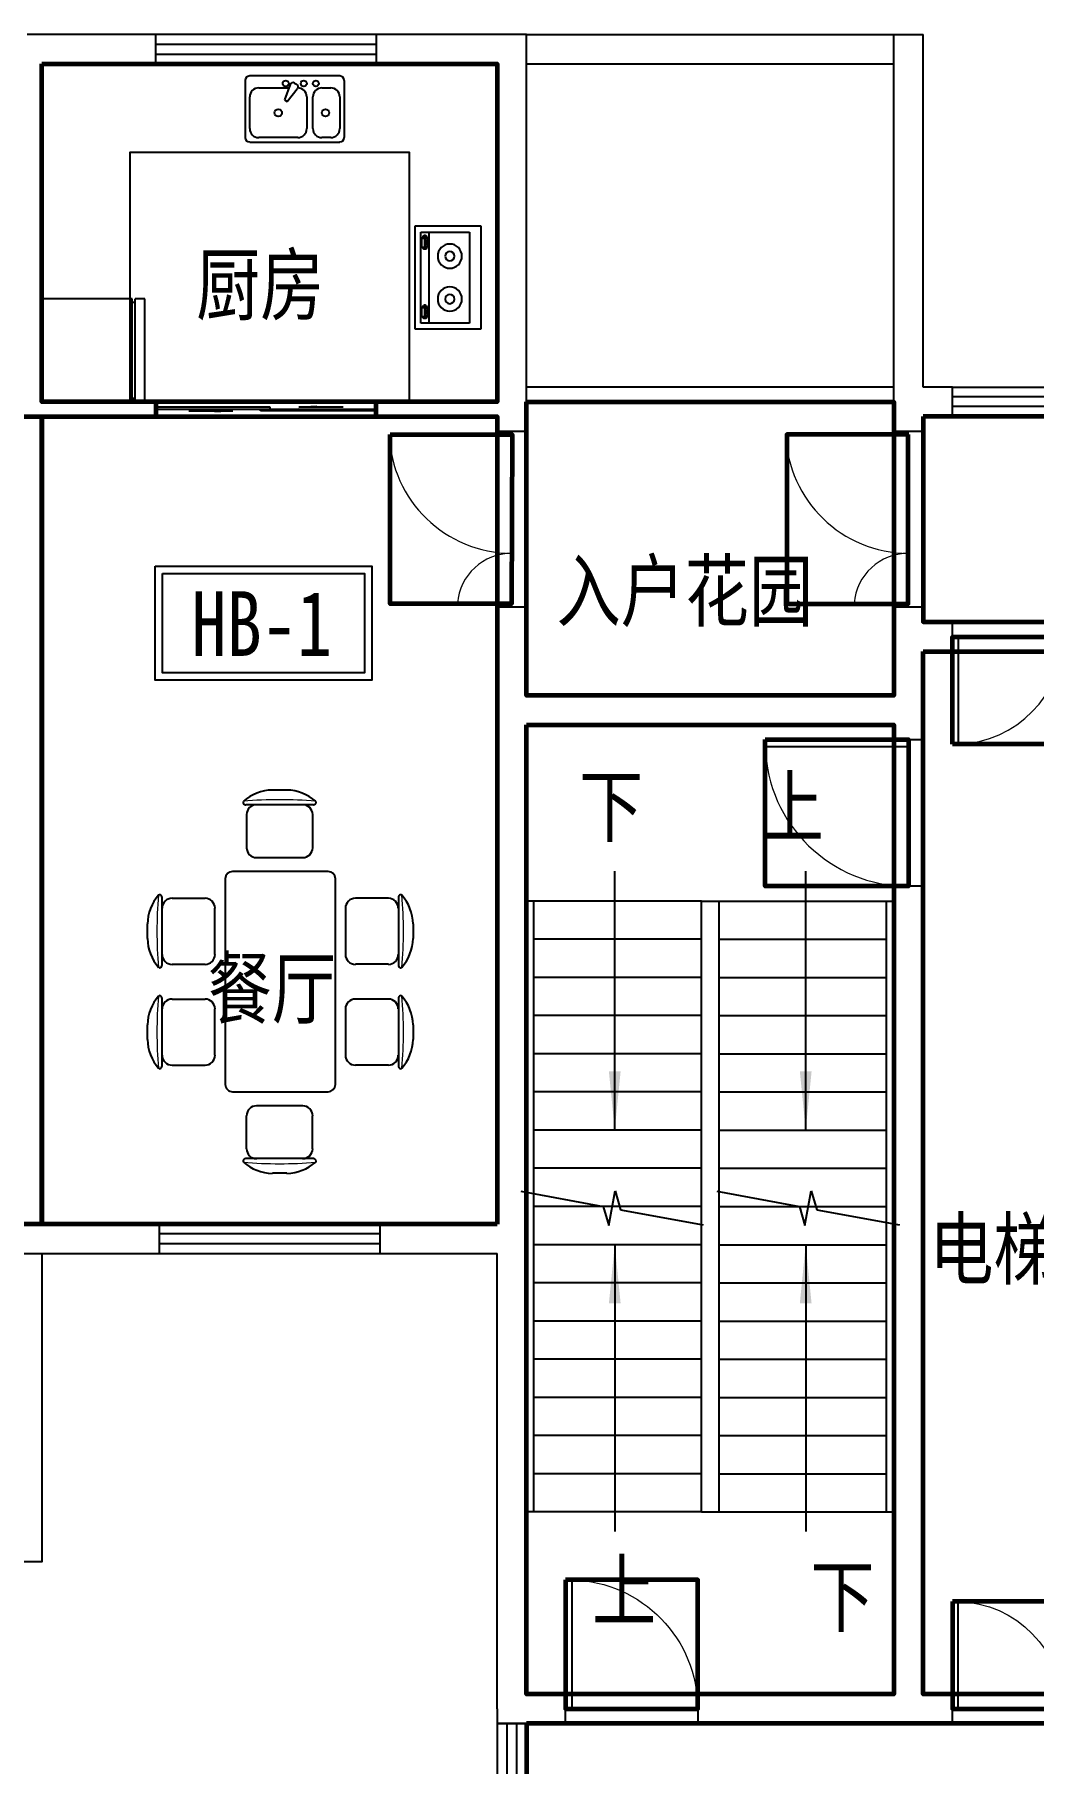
# Model space of a CAD drawing. Extents: x 864767 to 895467, y -830733 to -803533.
# Drawn here: x 873317 to 880117, y -818605 to -806833 of the extents above; entities that cross this region are included whole.
import ezdxf

# ---------------------------------------------------------------- set-up
doc = ezdxf.new("R2010")
doc.units = 0
doc.header["$LTSCALE"] = 1000
doc.header["$MEASUREMENT"] = 0
doc.layers.get('0').update_dxf_attribs({"linetype": 'CONTINUOUS'})
for name, color, linetype in [('0-栏杆', 165, 'CONTINUOUS'), ('BALCONY', 147, 'CONTINUOUS'), ('BATH', 8, 'CONTINUOUS'), ('F', 8, 'CONTINUOUS'), ('F1', 223, 'CONTINUOUS'), ('STAIR', 3, 'CONTINUOUS'), ('text', 75, 'CONTINUOUS'), ('WALL', 2, 'CONTINUOUS'), ('WINDOW', 4, 'CONTINUOUS'), ('家具', 8, 'CONTINUOUS')]:
    doc.layers.add(name, color=color, linetype=linetype)
for name, color, linetype, lineweight in [('GT_厨房', 4, 'CONTINUOUS', 60), ('GT_客厅', 2, 'CONTINUOUS', 60), ('GT_楼梯', 130, 'CONTINUOUS', 60), ('GT_花园', 74, 'CONTINUOUS', 60), ('GT_过道', 30, 'CONTINUOUS', 60), ('GT_门', 245, 'CONTINUOUS', 60), ('GT_餐厅', 3, 'CONTINUOUS', 60)]:
    doc.layers.add(name, color=color, linetype=linetype, lineweight=lineweight)
doc.styles.add('DIM_FONT', font='ZBTXT.shx', dxfattribs={"width": 0.8})
doc.styles.add('黑体', font='simhei.ttf')

# ---------------------------------------------------------------- blocks, each defined once
blk = doc.blocks.new('_ARROW')
blk.add_solid([(0, 0), (-1, 0.1), (-1, -0.1)])
blk = doc.blocks.new('111')
at = {"layer": 'STAIR'}
for p, q in [((50, 0), (0, 0)), ((50, -4160), (50, 0)), ((1190, 0), (50, 0)), ((1190, 0), (1310, 0)), ((1310, 0), (2450, 0)), ((2450, 0), (2500, 0)), ((2450, -4160), (2450, 0)), ((1190, -260), (50, -260)), ((1310, -260), (2450, -260)), ((1190, -520), (50, -520)), ((1310, -520), (2450, -520)), ((1190, -780), (50, -780)), ((1310, -780), (2450, -780)), ((1190, -1040), (50, -1040)), ((1310, -1040), (2450, -1040)), ((1190, -1300), (50, -1300)), ((1310, -1300), (2450, -1300)), ((1190, -1560), (50, -1560)), ((1310, -1560), (2450, -1560)), ((1190, -1820), (50, -1820)), ((1310, -1820), (2450, -1820)), ((-40, -1976), (522, -2080)), ((560, -2209), (603, -1973)), ((603, -1973), (640, -2102)), ((1294, -1976), (1857, -2080)), ((1894, -2209), (1938, -1973)), ((1938, -1973), (1975, -2102)), ((1190, -2080), (50, -2080)), ((522, -2080), (560, -2209)), ((640, -2102), (1203, -2206)), ((1310, -2080), (2450, -2080)), ((1857, -2080), (1894, -2209)), ((1975, -2102), (2538, -2206)), ((1190, -2340), (50, -2340)), ((1310, -2340), (2450, -2340)), ((1190, -2600), (50, -2600)), ((1310, -2600), (2450, -2600)), ((1190, -2860), (50, -2860)), ((1310, -2860), (2450, -2860)), ((1190, -3120), (50, -3120)), ((1310, -3120), (2450, -3120)), ((1190, -3380), (50, -3380)), ((1310, -3380), (2450, -3380)), ((1190, -3640), (50, -3640)), ((1310, -3640), (2450, -3640)), ((1190, -3900), (50, -3900)), ((1310, -3900), (2450, -3900)), ((50, -4160), (0, -4160)), ((1190, -4160), (50, -4160)), ((1310, -4160), (2450, -4160)), ((2450, -4160), (2500, -4160))]:
    blk.add_line(p, q, dxfattribs=at)
for points in [[(600, -1560), (600, 203)], [(1900, -1560), (1900, 203)], [(600, -2340), (600, -4294)], [(1900, -2340), (1900, -4294)]]:
    blk.add_lwpolyline(points, dxfattribs=at)
at = {"layer": 'WALL'}
for p, q in [((1190, -4160), (1190, 0)), ((1310, -4160), (1310, 0)), ((1190, -4160), (1310, -4160))]:
    blk.add_line(p, q, dxfattribs=at)
at = {"layer": 'STAIR', "yscale": 400, "zscale": 400}
for p, xscale, rotation in [((600, -1560), 400, 270), ((1900, -1560), -400, 90), ((600, -2340), 400, 90), ((1900, -2340), -400, 270)]:
    blk.add_blockref('_ARROW', p, dxfattribs=dict(at, xscale=xscale, rotation=rotation))
blk = doc.blocks.new('dwaddddd')
at = {"layer": 'F'}
for p, q in [((803767, 162572), (804227, 162572)), ((803947, 162672), (804047, 162672)), ((804454, 162572), (804914, 162572)), ((804634, 162672), (804733, 162672)), ((803772, 162504), (803772, 162279)), ((804222, 162504), (804222, 162279)), ((804459, 162504), (804459, 162279)), ((804909, 162504), (804909, 162279)), ((805040, 162143), (803640, 162143)), ((803840, 162212), (804155, 162212)), ((804526, 162212), (804841, 162212)), ((803136, 161993), (803136, 161533)), ((803203, 161988), (803428, 161988)), ((803590, 162093), (803590, 161443)), ((805090, 161443), (805090, 162093)), ((805478, 161988), (805253, 161988)), ((805545, 161993), (805545, 161533)), ((803496, 161921), (803496, 161606)), ((805185, 161921), (805185, 161606)), ((803036, 161813), (803036, 161714)), ((805645, 161813), (805645, 161714)), ((803203, 161538), (803428, 161538)), ((805478, 161538), (805253, 161538)), ((803640, 161393), (805040, 161393)), ((804155, 161323), (803840, 161323)), ((804841, 161323), (804526, 161323)), ((803772, 161031), (803772, 161256)), ((804222, 161031), (804222, 161256)), ((804459, 161031), (804459, 161256)), ((804909, 161031), (804909, 161256)), ((804227, 160963), (803767, 160963)), ((804914, 160963), (804454, 160963)), ((804047, 160863), (803947, 160863)), ((804733, 160863), (804634, 160863))]:
    blk.add_line(p, q, dxfattribs=at)
for centre, radius, start, end in [((803758, 162588), 10, 130.7265, 202.67), ((803767, 162592), 20, 202.67, 270), ((803957, 162356), 316, 91.7651, 130.7265), ((803840, 162504), 67.5, 90, 180), ((804037, 162356), 316, 49.2735, 88.2349), ((804155, 162504), 67.5, 0, 90), ((804227, 162592), 20, 270, 337.33), ((804236, 162588), 10, 337.33, 49.2735), ((804445, 162588), 10, 130.7265, 202.67), ((804454, 162592), 20, 202.67, 270), ((804644, 162356), 316, 91.7651, 130.7265), ((804526, 162504), 67.5, 90, 180), ((804724, 162356), 316, 49.2735, 88.2349), ((804841, 162504), 67.5, 0, 90), ((804914, 162592), 20, 270, 337.33), ((804923, 162588), 10, 337.33, 49.2735), ((803840, 162279), 67.5, 180, 270), ((804155, 162279), 67.5, 270, 0), ((804526, 162279), 67.5, 180, 270), ((804841, 162279), 67.5, 270, 0), ((803640, 162093), 50, 90, 180), ((805040, 162093), 50, 0, 90), ((803351, 161803), 316, 139.2735, 178.2349), ((803120, 162002), 10, 67.33, 139.2735), ((803116, 161993), 20, 360, 67.33), ((803203, 161921), 67.5, 90, 180), ((803428, 161921), 67.5, 360, 90), ((805253, 161921), 67.5, 90, 180), ((805478, 161921), 67.5, 0, 90), ((805565, 161993), 20, 112.67, 180), ((805561, 162002), 10, 40.7265, 112.67), ((805330, 161803), 316, 1.7651, 40.7265), ((803351, 161723), 316, 181.7651, 220.7265), ((805330, 161723), 316, 319.2735, 358.2349), ((803120, 161524), 10, 220.7265, 292.67), ((803116, 161533), 20, 292.67, 360), ((803203, 161606), 67.5, 180, 270), ((803428, 161606), 67.5, 270, 360), ((805253, 161606), 67.5, 180, 270), ((805478, 161606), 67.5, 270, 0), ((805565, 161533), 20, 180, 247.33), ((805561, 161524), 10, 247.33, 319.2735), ((803640, 161443), 50, 180, 270), ((805040, 161443), 50, 270, 0), ((803840, 161256), 67.5, 90, 180), ((804155, 161256), 67.5, 0, 90), ((804526, 161256), 67.5, 90, 180), ((804841, 161256), 67.5, 0, 90), ((803758, 160947), 10, 157.33, 229.2735), ((803767, 160943), 20, 90, 157.33), ((803957, 161179), 316, 229.2735, 268.2349), ((803840, 161031), 67.5, 180, 270), ((804037, 161179), 316, 271.7651, 310.7265), ((804155, 161031), 67.5, 270, 0), ((804227, 160943), 20, 22.67, 90), ((804236, 160947), 10, 310.7265, 22.67), ((804454, 160943), 20, 90, 157.33), ((804445, 160947), 10, 157.33, 229.2735), ((804644, 161179), 316, 229.2735, 268.2349), ((804526, 161031), 67.5, 180, 270), ((804724, 161179), 316, 271.7651, 310.7265), ((804841, 161031), 67.5, 270, 0), ((804914, 160943), 20, 22.67, 90), ((804923, 160947), 10, 310.7265, 22.67)]:
    blk.add_arc(centre, radius, start, end, dxfattribs=at)
at = {"layer": 'F', "lineweight": 13}
for centre, start, end in [((803997, 159894), 84.8023, 95.1977), ((804684, 159894), 84.8023, 95.1977), ((805814, 161763), 174.8023, 185.1977), ((802867, 161763), 354.8023, 5.1977), ((803997, 163641), 264.8023, 275.1977), ((804684, 163641), 264.8023, 275.1977)]:
    blk.add_arc(centre, 2713, start, end, dxfattribs=at)
blk = doc.blocks.new('A$C179D235A')
at = {"layer": 'BATH'}
for p, q in [((0, 0), (0, 450)), ((0, 450), (700, 450)), ((40, 370), (40, 40)), ((660, 370), (40, 370)), ((660, 40), (660, 370)), ((700, 450), (700, 0)), ((40, 96), (660, 96)), ((40, 40), (660, 40)), ((71, 73), (71, 62)), ((146, 64), (82, 64)), ((82, 64), (82, 47)), ((82, 47), (146, 47)), ((146, 47), (146, 64)), ((163, 72), (163, 62)), ((544, 73), (544, 62)), ((555, 64), (555, 47)), ((619, 64), (555, 64)), ((555, 47), (619, 47)), ((619, 47), (619, 64)), ((636, 72), (636, 62)), ((700, 0), (0, 0))]:
    blk.add_line(p, q, dxfattribs=at)
for centre, radius in [((204, 237), 82.5), ((204, 237), 31.6), ((496, 237), 82.5), ((496, 237), 31.6)]:
    blk.add_circle(centre, radius, dxfattribs=at)
for centre, radius, start, end in [((75, 72), 4.03, 121.9106, 180), ((75, 72), 4.03, 180, 197.9454), ((75, 62), 4.03, 121.9106, 180), ((75, 62), 4.03, 180, 238.0894), ((95, 41), 41.3, 104.4631, 121.9106), ((95, 30), 41.3, 104.4631, 121.9106), ((95, 93), 41.3, 238.0894, 251.0845), ((108, -11), 94.4, 96.0983, 104.4631), ((108, -21), 94.4, 96.0983, 104.4631), ((117, -93), 177, 90, 96.0983), ((117, -104), 177, 90, 96.0983), ((117, -93), 177, 83.9017, 90), ((117, -104), 177, 83.9017, 90), ((126, -11), 94.4, 75.5369, 83.9017), ((126, -21), 94.4, 75.5369, 83.9017), ((126, 145), 94.4, 282.4611, 284.4631), ((139, 41), 41.3, 58.0894, 75.5369), ((139, 30), 41.3, 58.0894, 75.5369), ((139, 93), 41.3, 284.4631, 301.9106), ((159, 72), 4.03, 0, 58.0894), ((159, 62), 4.03, 360, 58.0894), ((159, 62), 4.03, 301.9106, 360), ((548, 72), 4.03, 121.9106, 180), ((548, 72), 4.03, 180, 197.9454), ((548, 62), 4.03, 121.9106, 180), ((548, 62), 4.03, 180, 238.0894), ((568, 41), 41.3, 104.4631, 121.9106), ((568, 30), 41.3, 104.4631, 121.9106), ((568, 93), 41.3, 238.0894, 251.0845), ((581, -11), 94.4, 96.0983, 104.4631), ((581, -21), 94.4, 96.0983, 104.4631), ((590, -93), 177, 90, 96.0983), ((590, -104), 177, 90, 96.0983), ((590, -93), 177, 83.9017, 90), ((590, -104), 177, 83.9017, 90), ((599, -11), 94.4, 75.5369, 83.9017), ((599, -21), 94.4, 75.5369, 83.9017), ((599, 145), 94.4, 282.4611, 284.4631), ((612, 41), 41.3, 58.0894, 75.5369), ((612, 30), 41.3, 58.0894, 75.5369), ((612, 93), 41.3, 284.4631, 301.9106), ((632, 72), 4.03, 0, 58.0894), ((632, 62), 4.03, 0, 58.0894), ((632, 62), 4.03, 301.9106, 360)]:
    blk.add_arc(centre, radius, start, end, dxfattribs=at)
blk = doc.blocks.new('A$C20217E62')
at = {"layer": 'F1'}
for p, q in [((0, 419), (0, 31)), ((644, 450), (31, 450)), ((92, 368), (298, 368)), ((306, 391), (267, 287)), ((285, 277), (355, 363)), ((335, 402), (350, 393)), ((522, 368), (583, 368)), ((675, 31), (675, 419)), ((31, 92), (31, 307)), ((267, 287), (285, 277)), ((419, 307), (419, 92)), ((460, 92), (460, 307)), ((644, 307), (644, 92)), ((31, 0), (644, 0)), ((358, 31), (92, 31)), ((583, 31), (522, 31))]:
    blk.add_line(p, q, dxfattribs=at)
for centre, radius in [((276, 399), 20.5), ((399, 399), 20.5), ((481, 399), 20.5), ((225, 199), 25.6), ((547, 199), 25.6)]:
    blk.add_circle(centre, radius, dxfattribs=at)
for centre, radius, start, end in [((31, 419), 30.7, 90, 180), ((92, 307), 61.4, 90, 180), ((325, 384), 20.5, 60, 159.4623), ((340, 376), 20.5, 320.5377, 60), ((358, 307), 61.4, 360, 90), ((522, 307), 61.4, 90, 180), ((583, 307), 61.4, 360, 90), ((644, 419), 30.7, 360, 90), ((31, 31), 30.7, 180, 270), ((92, 92), 61.4, 180, 270), ((358, 92), 61.4, 270, 360), ((522, 92), 61.4, 180, 270), ((583, 92), 61.4, 270, 360), ((644, 31), 30.7, 270, 360)]:
    blk.add_arc(centre, radius, start, end, dxfattribs=at)
blk = doc.blocks.new('_E10NWL')
for p, q in [((-275, 0), (275, 0)), ((-275, -482), (-275, 0)), ((275, 0), (275, -482)), ((275, -482), (-275, -482)), ((-275, -550), (-275, -499.1)), ((275, -499.1), (-275, -499.1)), ((275, -550), (-275, -550)), ((-256.6, -482), (-256.6, -499.1)), ((256.6, -482), (256.6, -499.1)), ((275, -499.1), (275, -550))]:
    blk.add_line(p, q)
at = {"style": 'DIM_FONT', "width": 0.8, "flags": 9}
for tag in ['XSIZE', 'YSIZE']:
    blk.add_attdef(tag, (0, 0), '', height=0.5, dxfattribs=at)
blk = doc.blocks.new('$DorLib2D$00000025')
at = {"const_width": 0.02}
for points in [[(0.481, -0.0014), (0.481, 0.6906)], [(-0.481, 0.0014), (-0.481, 0.3084)]]:
    blk.add_lwpolyline(points, dxfattribs=at)
at = {"lineweight": 13}
for centre, radius, start, end in [((0.5046, -0.0019), 0.6987, 91.93969, 179.72377), ((-0.5008, 0.0026), 0.3067, 359.78987, 85.75083)]:
    blk.add_arc(centre, radius, start, end, dxfattribs=at)
blk = doc.blocks.new('$WINLIB2D$00000001')
for p, q in [((-0.5, 0.5), (0.5, 0.5)), ((-0.5, 0.5), (-0.5, -0.5)), ((0.5, -0.5), (0.5, 0.5)), ((0.5, 0.1667), (-0.5, 0.1667)), ((0.5, -0.1667), (-0.5, -0.1667)), ((-0.5, -0.5), (0.5, -0.5))]:
    blk.add_line(p, q)
blk = doc.blocks.new('$DorLib2D$00000131')
at = {"color": 0, "linetype": 'Continuous'}
for p, q in [((0.15, 0.125), (0.2319, 0.1973)), ((0.2319, 0.1973), (0.2319, 0.125)), ((-0.5, 0.125), (-0.5, 0)), ((0.0192, 0.125), (-0.5, 0.125)), ((0.0192, 0), (0.0192, 0.125)), ((0.35, 0.125), (0.15, 0.125)), ((-0.5, 0), (0.0192, 0)), ((-0.024, 0), (0.5, 0)), ((-0.024, -0.125), (-0.024, 0)), ((0.5, 0), (0.5, -0.125)), ((-0.35, -0.125), (-0.15, -0.125)), ((-0.2319, -0.1973), (-0.2319, -0.125)), ((-0.15, -0.125), (-0.2319, -0.1973)), ((0.5, -0.125), (-0.024, -0.125))]:
    blk.add_line(p, q, dxfattribs=at)
blk = doc.blocks.new('$DorLib2D$00000002')
for p, q in [((-0.5, 0), (-0.5, 0.4875)), ((-0.475, 0.4875), (-0.5, 0.4875)), ((-0.475, 0), (-0.475, 0.4875)), ((0.475, 0), (0.475, 0.4875)), ((0.475, 0.4875), (0.5, 0.4875)), ((0.5, 0), (0.5, 0.4875)), ((-0.5, 0), (-0.475, 0)), ((0.5, 0), (0.475, 0))]:
    blk.add_line(p, q)
at = {"lineweight": 13}
for centre, start, end in [((-0.4875, 0), 0, 88.53072), ((0.4875, 0), 91.46928, 180)]:
    blk.add_arc(centre, 0.4875, start, end, dxfattribs=at)
blk = doc.blocks.new('$DorLib2D$00000001')
for p, q in [((0.45, 0.975), (0.5, 0.975)), ((0.45, 0), (0.45, 0.975)), ((0.5, 0), (0.5, 0.975)), ((0.5, 0), (0.45, 0))]:
    blk.add_line(p, q)
at = {"lineweight": 13}
blk.add_arc((0.475, 0), 0.975, 91.4693, 180, dxfattribs=at)

msp = doc.modelspace()

# ---------------------------------------------------------------- linework, layer by layer
at = {"layer": '0-栏杆'}
for p, q in [((876667, -806833, 0), (879167, -806833, 0)), ((876667, -807033, 0), (879167, -807033, 0)), ((879167, -809233, 0), (876667, -809233, 0)), ((879167, -809333, 0), (876667, -809333, 0))]:
    msp.add_line(p, q, dxfattribs=at)
at = {"layer": '0-栏杆', "elevation": 0}
msp.add_lwpolyline([(873367, -815133), (873367, -817233), (868667, -817233), (868667, -815733)], dxfattribs=at)
at = {"layer": 'F', "elevation": 0}
msp.add_lwpolyline([(873967, -809333), (873967, -807633), (875867, -807633), (875867, -809333)], dxfattribs=at)
at = {"layer": 'GT_厨房'}
msp.add_lwpolyline([(873367, -807033), (876467, -807033), (876467, -809333), (873367, -809333), (873367, -807033)], dxfattribs=at)
at = {"layer": 'GT_客厅'}
msp.add_lwpolyline([(869867, -809433), (873367, -809433), (873367, -814933), (868867, -814933), (868867, -809433), (869867, -809433)], dxfattribs=at)
at = {"layer": 'GT_楼梯'}
msp.add_lwpolyline([(876667, -811533), (879167, -811533), (879167, -818133), (876667, -818133), (876667, -811533)], dxfattribs=at)
at = {"layer": 'GT_花园'}
msp.add_lwpolyline([(876667, -809333), (879167, -809333), (879167, -811333), (876667, -811333), (876667, -809333)], dxfattribs=at)
at = {"layer": 'GT_过道'}
for points in [[(879367, -809433), (879367, -810833), (881267, -810833), (881267, -809433), (879367, -809433)], [(879367, -811033), (881267, -811033), (881267, -818133), (879367, -818133), (879367, -811033)], [(876667, -818333), (876667, -819633), (881267, -819633), (881267, -818333), (876667, -818333)]]:
    msp.add_lwpolyline(points, dxfattribs=at)
at = {"layer": 'GT_门'}
for points in [[(874142, -809333), (874142, -809433), (875642, -809433), (875642, -809333), (874142, -809333)], [(875738, -809556), (876569, -809556), (876565, -810710), (875738, -810710), (875738, -809556)], [(879269, -809556), (878438, -809556), (878438, -810710), (879265, -810710), (879265, -809556)], [(879567, -811665), (879567, -810933), (881067, -810933), (881067, -811665), (879567, -811665)], [(878292, -811633), (879267, -811633), (879267, -812633), (878292, -812633), (878292, -811633)], [(876932, -817356), (876932, -818233), (877832, -818233), (877832, -817356), (876932, -817356)], [(879567, -817502), (879567, -818233), (881067, -818233), (881067, -817502), (879567, -817502)]]:
    msp.add_lwpolyline(points, dxfattribs=at)
at = {"layer": 'GT_餐厅'}
msp.add_lwpolyline([(876467, -814933), (873367, -814933), (873367, -809433), (876467, -809433), (876467, -814933)], dxfattribs=at)
at = {"layer": 'text', "color": 7, "elevation": 0}
for points in [[(874138, -810454), (875613, -810454), (875613, -811230), (874138, -811230)], [(874188, -810504), (875563, -810504), (875563, -811180), (874188, -811180)]]:
    msp.add_lwpolyline(points, close=True, dxfattribs=at)
at = {"layer": 'WALL'}
for p, q in [((874142, -806833), (873267, -806833)), ((874142, -807033), (874142, -806833)), ((876667, -806833), (875642, -806833)), ((875642, -806833), (875642, -807033)), ((876667, -809333), (876667, -806833)), ((879167, -809333), (879167, -806833)), ((879167, -806833), (879367, -806833)), ((879367, -809233), (879367, -806833)), ((873367, -807033), (874142, -807033)), ((873367, -807033), (873367, -807633)), ((875642, -807033), (876467, -807033)), ((876467, -809333), (876467, -807033)), ((873367, -807633), (873367, -809333)), ((879567, -809233), (879367, -809233)), ((879567, -809433), (879567, -809233)), ((873267, -809433), (874142, -809433)), ((874142, -809333), (873367, -809333)), ((874142, -809433), (874142, -809333)), ((876467, -809333), (875642, -809333)), ((875642, -809333), (875642, -809433)), ((875642, -809433), (876467, -809433)), ((876467, -809433), (876467, -809533)), ((876667, -809533), (876667, -809333)), ((879167, -809333), (879167, -809533)), ((879367, -809433), (879567, -809433)), ((879367, -809533), (879367, -809433)), ((876467, -809533), (876667, -809533)), ((879167, -809533), (879367, -809533)), ((876667, -810733), (876467, -810733)), ((876467, -810733), (876467, -811433)), ((876667, -811333), (876667, -810733)), ((879367, -810733), (879167, -810733)), ((879167, -810733), (879167, -810933)), ((879367, -810833), (879367, -810733)), ((879567, -810833), (879367, -810833)), ((879567, -811033), (879567, -810833)), ((879167, -811333), (879167, -810933)), ((879367, -811033), (879567, -811033)), ((879367, -811433), (879367, -811033)), ((876467, -814933), (876467, -811433)), ((876667, -811333), (879167, -811333)), ((879367, -811633), (879367, -811433)), ((876667, -811533), (879167, -811533)), ((876667, -815033), (876667, -811533)), ((879167, -811533), (879167, -811633)), ((879167, -811633), (879367, -811633)), ((879367, -812633), (879167, -812633)), ((879167, -812633), (879167, -818133)), ((879367, -818133), (879367, -812633)), ((874167, -814933), (872504, -814933)), ((874167, -815133), (874167, -814933)), ((876467, -814933), (875667, -814933)), ((875667, -814933), (875667, -815133)), ((876667, -818133), (876667, -815033)), ((872504, -815133), (874167, -815133)), ((875667, -815133), (876467, -815133)), ((876467, -818233), (876467, -815133)), ((876932, -818133), (876667, -818133)), ((876932, -818333), (876932, -818133)), ((879167, -818133), (877832, -818133)), ((877832, -818133), (877832, -818333)), ((879567, -818133), (879367, -818133)), ((879567, -818333), (879567, -818133)), ((876467, -818233), (876467, -818333)), ((876467, -818333), (876667, -818333)), ((876667, -818333), (876932, -818333)), ((877832, -818333), (879267, -818333)), ((879267, -818333), (879567, -818333))]:
    msp.add_line(p, q, dxfattribs=at)
at = {"layer": 'WINDOW'}
for p, q in [((876667, -810733, 0), (876667, -809533, 0)), ((879367, -810733, 0), (879367, -809533, 0))]:
    msp.add_line(p, q, dxfattribs=at)

# ---------------------------------------------------------------- block references
at = {"rotation": 270}
msp.add_blockref('dwaddddd', (713222, -8942, 0), dxfattribs=at)
at = {"layer": 'BALCONY'}
msp.add_blockref('111', (876667, -812733, 0), dxfattribs=at)
at = {"layer": 'BATH', "xscale": -1, "rotation": 270}
msp.add_blockref('A$C179D235A', (875907, -808838, 0), dxfattribs=at)
at = {"layer": 'F1', "extrusion": (0, 0, -1), "xscale": -1, "zscale": -1}
msp.add_blockref('A$C20217E62', (-874751, -807565, 0), dxfattribs=at)
at = {"layer": 'WINDOW'}
for name, p, xscale, yscale, zscale, rotation in [('$WINLIB2D$00000001', (874892, -806933), -1500, 200, -1500, 359.999999999998), ('$WINLIB2D$00000001', (880317, -809333), -1500, 200, -1500, 180), ('$DorLib2D$00000131', (874892, -809383), -1500, -100, -1500, 180), ('$DorLib2D$00000025', (876567, -810133), 1200, 1200, 1200, 89.99999999999683), ('$DorLib2D$00000025', (879267, -810133), 1200, 1200, 1200, 90.00000000000416), ('$DorLib2D$00000001', (879267, -812133), 1000, 1000, 1000, 90.00000000001766), ('$WINLIB2D$00000001', (874917, -815033), 1500, -200, 1500, 359.9999999999933), ('$DorLib2D$00000001', (877382, -818233), -900, 900, -900, 4.44674e-11), ('$DorLib2D$00000002', (880317, -818233), -1500, 1500, -1500, 3.81149e-11), ('$WINLIB2D$00000001', (876567, -818983), -1300.000000008731, -200, -1300.000000008731, 90)]:
    msp.add_blockref(name, p, dxfattribs=dict(at, xscale=xscale, yscale=yscale, zscale=zscale, rotation=rotation))
at = {"layer": 'WINDOW', "xscale": -1500, "yscale": -1500, "zscale": -1500}
msp.add_blockref('$DorLib2D$00000002', (880317, -810933), dxfattribs=at)
at = {"layer": '家具', "extrusion": (0, 0, -1), "xscale": 1.272727265954014, "yscale": 1.272727273404598, "zscale": -1.27272727272727, "rotation": 270}
msp.add_blockref('_E10NWL', (-873367, -808983, 0), dxfattribs=at)

# ---------------------------------------------------------------- texts
at = {"layer": 'text', "color": 0, "style": '黑体', "width": 0.8}
for s, p in [('厨房', (874417, -808736, 0)), ('入户花园', (876871, -810821, 0)), ('下', (877024, -812287, 0)), ('上', (878255, -812290, 0)), ('餐厅', (874496, -813527, 0)), ('电梯厅', (879409, -815302, 0)), ('上', (877112, -817626, 0)), ('下', (878599, -817668, 0))]:
    msp.add_text(s, height=400, dxfattribs=at).set_placement(p)
at = {"layer": 'text', "color": 7, "style": '黑体', "width": 0.8}
msp.add_text('HB-1', height=440, dxfattribs=at).set_placement((874385, -811064, 0))

doc.saveas('drawing.dxf')
